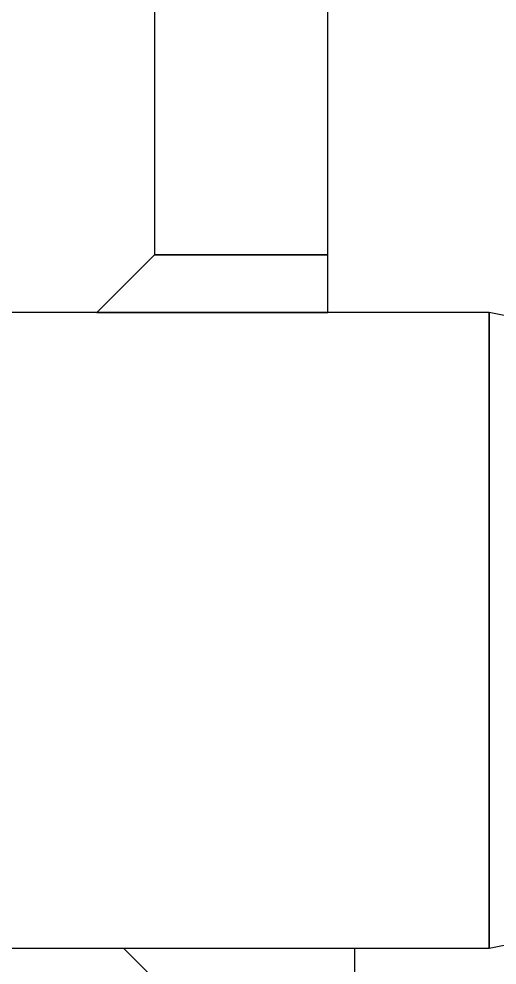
# Model space of a CAD drawing. Header units: inches. Extents: x -172 to 5713, y -54 to 3470.
# Drawn here: x 1930.8 to 2013.6, y 880.3 to 1044 of the extents above; entities that cross this region are included whole.
import ezdxf

# ---------------------------------------------------------------- set-up
doc = ezdxf.new("R2010")
doc.units = ezdxf.units.IN
doc.header["$MEASUREMENT"] = 0
doc.layers.add('MTY-UFLEME-KANALI', color=20, linetype='Continuous')

msp = doc.modelspace()

# ---------------------------------------------------------------- linework, layer by layer
at = {"layer": 'MTY-UFLEME-KANALI'}
for points in [[(1984.32, 1003.24), (1984.32, 1124.3), (1954.32, 1124.3), (1954.32, 1003.24)], [(1944.32, 993.24), (1984.32, 993.24), (1984.32, 1003.24), (1954.32, 1003.24)], [(2012.29, 883.24), (2012.29, 993.24), (1640.73, 993.24), (1640.73, 883.24)], [(2012.29, 993.24), (2012.29, 883.24), (2037.29, 888.24), (2037.29, 988.24)], [(1948.95, 883.24), (1988.95, 883.24), (1988.95, 873.24), (1958.95, 873.24)]]:
    msp.add_lwpolyline(points, close=True, dxfattribs=at)

doc.saveas('drawing.dxf')
